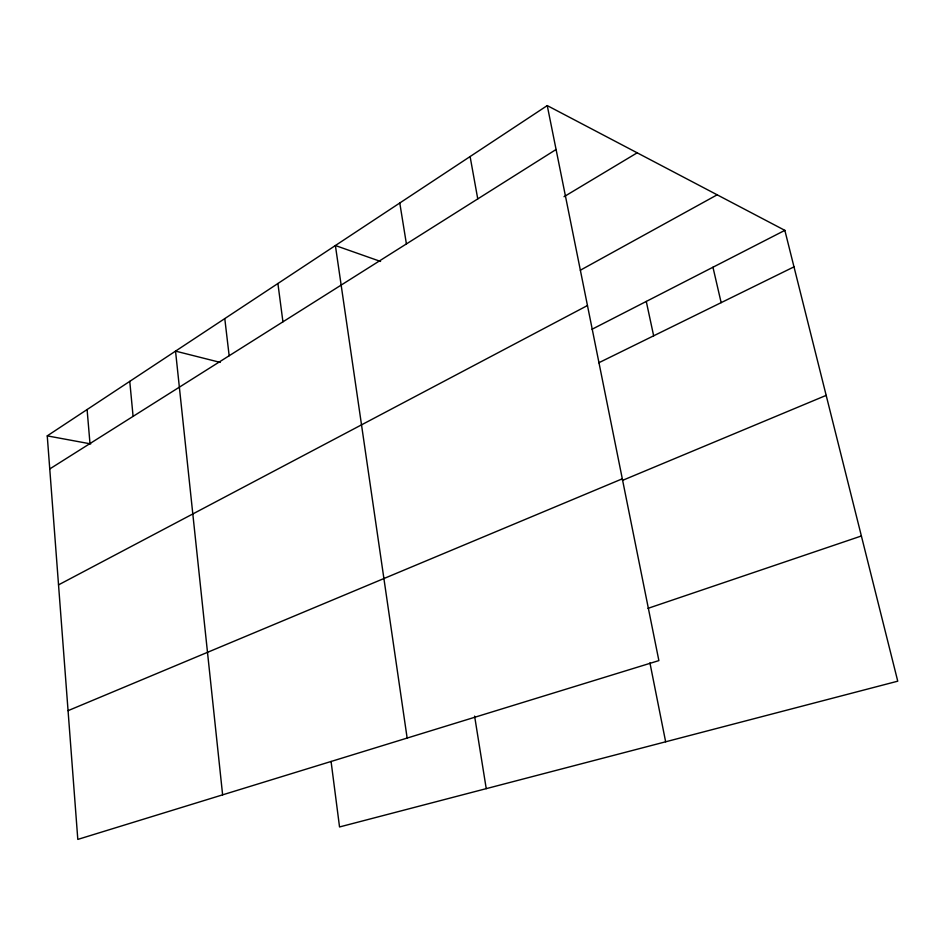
<?xml version="1.0" encoding="UTF-8"?>
<svg xmlns="http://www.w3.org/2000/svg" width="945" height="945" viewBox="0 0 945 945"><rect width="100%" height="100%" fill="white"/><g stroke="black" fill="none" stroke-linecap="round" stroke-linejoin="round"><path stroke-width="1.42" d="M547.249 105.592L658.878 660.602L77.809 839.408L47.25 435.869L547.249 105.592L784.846 230.356L897.75 681.18L339.538 826.958L331.069 761.434M49.754 468.944L556.073 149.499M564.035 196.702L637.178 152.818M580.336 270.223L717.16 194.824M58.531 584.872L587.459 305.53M592.031 329.262L784.846 230.356M598.764 362.785L793.989 266.856M68.064 710.664L622.318 478.808M622.436 480.414L826.178 395.376M647.986 608.356L861.391 535.98M47.25 435.869L90.72 443.902M220.256 362.407L175.534 351.127L222.618 794.839M380.563 261.446L335.392 245.535L407.141 738.057M712.955 267.234L721.153 302.648M646.274 301.431L653.656 335.818M649.924 662.858L665.646 741.79M470.102 156.551L477.757 198.911M399.782 203.01L406.409 243.928M474.603 716.109L486.238 788.65M277.901 283.5L282.933 321.832M224.78 318.595L229.162 355.757M129.76 381.367L133.091 416.367M87.094 409.539L89.988 443.559"/></g></svg>
